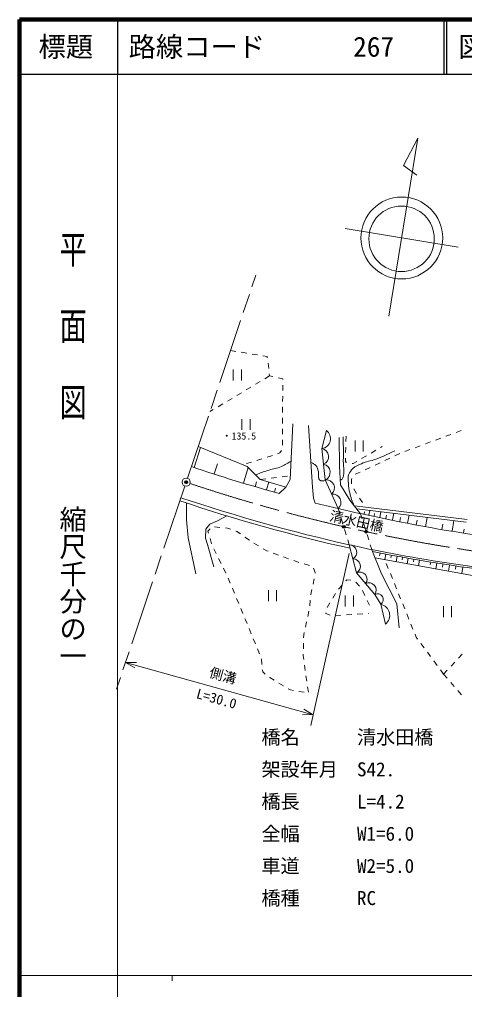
# Model space of a CAD drawing. Units: millimetres, scale not verified. Extents: x 40000 to 680000, y 20000 to 380000.
# Drawn here: x 40000 to 121554, y 202409 to 380000 of the extents above; entities that cross this region are included whole.
import ezdxf
from ezdxf.enums import TextEntityAlignment as Align

# ---------------------------------------------------------------- set-up
doc = ezdxf.new("R2010")
doc.units = ezdxf.units.MM
doc.header["$LTSCALE"] = 1000
doc.header["$PDMODE"] = 32
doc.header["$PDSIZE"] = 500
doc.linetypes.add('CHAIN', pattern=[18.5, 12, -1.5, 3.5, -1.5])
for name, color, linetype, lineweight in [('M-BGD', 7, 'Continuous', 13), ('M-BMK', 2, 'CHAIN', 13), ('M-BMK-SRVR', 3, 'Continuous', 13), ('M-STR-HTXT', 7, 'Continuous', 13), ('M-TTL', 2, 'Continuous', 140), ('M-TTL-BAND', 7, 'Continuous', 13), ('M-TTL-LINE', 7, 'Continuous', 25)]:
    doc.layers.add(name, color=color, linetype=linetype, lineweight=lineweight)
doc.layers.add('M-OTRS', color=6, linetype='Continuous')
doc.layers.add('M-TTL-TXT', color=7, linetype='Continuous')
doc.styles.add('@ＭＳ ゴシック', font='')
doc.styles.add('ＭＳ ゴシック', font='')
doc.styles.get('@ＭＳ ゴシック').set_extended_font_data('@MS Gothic')
doc.styles.get('ＭＳ ゴシック').set_extended_font_data('MS Gothic')

msp = doc.modelspace()

# ---------------------------------------------------------------- linework, layer by layer
at = {"layer": 'M-BGD'}
for p, q in [((78679, 319404), (79665, 319238)), ((80651, 319071), (81637, 318904)), ((82623, 318738), (83609, 318571)), ((84595, 318404), (85380, 318272)), ((85380, 318272), (85414, 318071)), ((85561, 317082), (85672, 316088)), ((79161, 315916), (79161, 313916)), ((80661, 315916), (80661, 313916)), ((85821, 314744), (84963, 314231)), ((85782, 315094), (85821, 314744)), ((85821, 314744), (86455, 314610)), ((87433, 314402), (88246, 314230)), ((82389, 312690), (81531, 312176)), ((84105, 313717), (83247, 313204)), ((88239, 313061), (88234, 312061)), ((88246, 314230), (88245, 314061)), ((80673, 311663), (79815, 311149)), ((88228, 311061), (88222, 310061)), ((77241, 309608), (76383, 309094)), ((78957, 310635), (78099, 310122)), ((88216, 309061), (88211, 308061)), ((75525, 308581), (74906, 308210)), ((80748, 306846), (80748, 304846)), ((82248, 306846), (82248, 304846)), ((88205, 307061), (88199, 306061)), ((89577, 295756), (90110, 305972)), ((93680, 294402), (92982, 305644)), ((88193, 305061), (88188, 304061)), ((95421, 301432), (96231, 304760)), ((99843, 303710), (99815, 302710)), ((119049, 304036), (118111, 303688)), ((120918, 304746), (119985, 304386)), ((88182, 303061), (88176, 302061)), ((98655, 298216), (98547, 303449)), ((101495, 302914), (101495, 300914)), ((102995, 302914), (102995, 300914)), ((113423, 301949), (112486, 301601)), ((115298, 302645), (114361, 302297)), ((117173, 303340), (116236, 302992)), ((72000, 297973), (73181, 301646)), ((72752, 301822), (81704, 298149)), ((86338, 300193), (85385, 299891)), ((87732, 300636), (87291, 300496)), ((87989, 301108), (87732, 300636)), ((96006, 295720), (95421, 301432)), ((99786, 301710), (99758, 300711)), ((104417, 300626), (105278, 301134)), ((106140, 301642), (106432, 301814)), ((109690, 300517), (108783, 300096)), ((111548, 301253), (110611, 300905)), ((75674, 296792), (76264, 298629)), ((82525, 298984), (81572, 298681)), ((84432, 299588), (83479, 299286)), ((99729, 299711), (99708, 298971)), ((99708, 298971), (99963, 298923)), ((100946, 298739), (101152, 298700)), ((101152, 298700), (101833, 299102)), ((102694, 299610), (103556, 300118)), ((106062, 298833), (105155, 298412)), ((107876, 299675), (106969, 299254)), ((81079, 295104), (81907, 297953)), ((81704, 298149), (84133, 295810)), ((98834, 294775), (98655, 298216)), ((102434, 297148), (101527, 296727)), ((104248, 297991), (103341, 297569)), ((83172, 294465), (83430, 295351)), ((84133, 295810), (85126, 295927)), ((84133, 295810), (88810, 294371)), ((85281, 293883), (85700, 295328)), ((86119, 296044), (87112, 296161)), ((88105, 296277), (89098, 296394)), ((88810, 294371), (89577, 295756)), ((98386, 290470), (96006, 295720)), ((100918, 295935), (100812, 295795)), ((100812, 295795), (100812, 294971)), ((86725, 293464), (86935, 294186)), ((87568, 293219), (88810, 294371)), ((93885, 292391), (93680, 294402)), ((100526, 292016), (98834, 294775)), ((101238, 294092), (101766, 293243)), ((70635, 291464), (70603, 288417)), ((94200, 291476), (93885, 292391)), ((102498, 289523), (100526, 292016)), ((102295, 292394), (102823, 291545)), ((98389, 290458), (98684, 289503)), ((122012, 288468), (101355, 290968)), ((121821, 287987), (101796, 290411)), ((102498, 289523), (102795, 288568)), ((103151, 289426), (103240, 289861)), ((104022, 289249), (104200, 290120)), ((104970, 289056), (105075, 289571)), ((106000, 288847), (106210, 289877)), ((108338, 288371), (108586, 289589)), ((70603, 288417), (70902, 285094)), ((74897, 287633), (76315, 288231)), ((76315, 288231), (78028, 289111)), ((98978, 288547), (99272, 287591)), ((107120, 288619), (107244, 289228)), ((109662, 288102), (109809, 288822)), ((111102, 287809), (111395, 289249)), ((112667, 287491), (112840, 288342)), ((114369, 287145), (114715, 288847)), ((119297, 286340), (119604, 288256)), ((74075, 285020), (74150, 286700)), ((74150, 286700), (74897, 287633)), ((74534, 286304), (74933, 286769)), ((74641, 285932), (74534, 286304)), ((75744, 287125), (76739, 287020)), ((77733, 286915), (78112, 286875)), ((78112, 286875), (78697, 286672)), ((79641, 286343), (79827, 286279)), ((79827, 286279), (80487, 285820)), ((99566, 286635), (99860, 285679)), ((103091, 287613), (103387, 286658)), ((117381, 286647), (117535, 287605)), ((121367, 286008), (121476, 286691)), ((70902, 285094), (72320, 278523)), ((74448, 283862), (74075, 285020)), ((75198, 284011), (74920, 284972)), ((81308, 285250), (82129, 284679)), ((100154, 284724), (100427, 283836)), ((103683, 285702), (103980, 284747)), ((75606, 279793), (74448, 283862)), ((76055, 282208), (75610, 283103)), ((82960, 284123), (83820, 283613)), ((84680, 283104), (85320, 282725)), ((85320, 282725), (85561, 282637)), ((101753, 278699), (100430, 283825)), ((104276, 283792), (104538, 282949)), ((104531, 282916), (106300, 278541)), ((76946, 280417), (76501, 281312)), ((86501, 282295), (87441, 281954)), ((88381, 281612), (89320, 281270)), ((90260, 280928), (91061, 280637)), ((91061, 280637), (91203, 280598)), ((124349, 277962), (105130, 281433)), ((106075, 282321), (105982, 281819)), ((107112, 282122), (106926, 281109)), ((108146, 281926), (108057, 281441)), ((109178, 281735), (108994, 280735)), ((110207, 281547), (110118, 281065)), ((111234, 281364), (111050, 280364)), ((112258, 281185), (112167, 280692)), ((113279, 281009), (113092, 279995)), ((115353, 280664), (115273, 280136)), ((77836, 278626), (77391, 279521)), ((92167, 280330), (93131, 280062)), ((93877, 279554), (94192, 278749)), ((107580, 279499), (107203, 280425)), ((116456, 280485), (116295, 279417)), ((117593, 280306), (117511, 279764)), ((118765, 280126), (118595, 279001)), ((119971, 279945), (119885, 279370)), ((121215, 279763), (121034, 278561)), ((78639, 276795), (78257, 277719)), ((94015, 277605), (93795, 276630)), ((94018, 277627), (94015, 277605)), ((94192, 278749), (94171, 278615)), ((99816, 277205), (99999, 277406)), ((99999, 277406), (100725, 277341)), ((105084, 274735), (101753, 278699)), ((106300, 278541), (109154, 273043)), ((108333, 277646), (107956, 278572)), ((79404, 274948), (79022, 275871)), ((85602, 275498), (85602, 273498)), ((87102, 275498), (87102, 273498)), ((93574, 275654), (93449, 275101)), ((98470, 275726), (99143, 276466)), ((101602, 277001), (102300, 276285)), ((102836, 275454), (103278, 274557)), ((109086, 275793), (108710, 276720)), ((80170, 273100), (79787, 274024)), ((93291, 273677), (93181, 272683)), ((93449, 275101), (93402, 274671)), ((97393, 274049), (97899, 274912)), ((99705, 274558), (99705, 272558)), ((101205, 274558), (101205, 272558)), ((103720, 273660), (104162, 272763)), ((106194, 272937), (105084, 274735)), ((109839, 273940), (109463, 274867)), ((80935, 271252), (80552, 272176)), ((96382, 272324), (96887, 273187)), ((107040, 269290), (106194, 272937)), ((109154, 273043), (109577, 268655)), ((110592, 272088), (110216, 273014)), ((117661, 272596), (117661, 270596)), ((119161, 272596), (119161, 270596)), ((81415, 270094), (81318, 270328)), ((81700, 269404), (81415, 270094)), ((93019, 271698), (92807, 270720)), ((96121, 271236), (96136, 271375)), ((96927, 270936), (96121, 271236)), ((98909, 270960), (97911, 270900)), ((100905, 271081), (99907, 271021)), ((102901, 271202), (101903, 271142)), ((103936, 271265), (103900, 271263)), ((111345, 270235), (110969, 271161)), ((82465, 267556), (82082, 268480)), ((92595, 269743), (92384, 268766)), ((112098, 268382), (111722, 269308)), ((83229, 265708), (82847, 266632)), ((92076, 267347), (92065, 266799)), ((92172, 267788), (92076, 267347)), ((112700, 266902), (112475, 267456)), ((112939, 266579), (112700, 266902)), ((83994, 263860), (83612, 264784)), ((92043, 265799), (92022, 264799)), ((114131, 264972), (113535, 265775)), ((84432, 261930), (84336, 262926)), ((92001, 263800), (91996, 263551)), ((91996, 263551), (92095, 262806)), ((115322, 263365), (114726, 264169)), ((121114, 263809), (120432, 263078)), ((92227, 261815), (92359, 260824)), ((116513, 261759), (115917, 262562)), ((119750, 262346), (119068, 261615)), ((84565, 260563), (84529, 260935)), ((85050, 260168), (84565, 260563)), ((85857, 259513), (85827, 259537)), ((86682, 259021), (85857, 259513)), ((92491, 259832), (92624, 258841)), ((117704, 260152), (117108, 260955)), ((118386, 260884), (117704, 260152)), ((117704, 260152), (118358, 259396)), ((88401, 257997), (87542, 258509)), ((92778, 257853), (92936, 256866)), ((119013, 258640), (119668, 257884)), ((89653, 257251), (89260, 257486)), ((90187, 257160), (89653, 257251)), ((92159, 256823), (91173, 256992)), ((120322, 257128), (120977, 256373))]:
    msp.add_line(p, q, dxfattribs=at)
for centre, radius, start, end in [((95133, 303264), 1855, 278.91984, 53.73755), ((95134, 299959), 1500, 292.71834, 78.97079), ((95426, 297104), 1500, 292.71834, 78.97079), ((166376, 579572), 297000, 251.37211, 254.61242), ((96199, 294225), 1507, 311.40871, 97.36658), ((97389, 291600), 1507, 311.40871, 97.36658), ((166376, 579572), 303600, 251.37211, 257.48657), ((166376, 579572), 303000, 251.37211, 257.42975), ((166376, 579572), 297000, 255.9352, 256.76698), ((166376, 579572), 297000, 256.76698, 257.5799), ((164387, 562732), 280097, 257.2325, 261.995), ((166376, 579572), 303000, 257.42867, 258.22388), ((100448, 282463), 1362, 298.21012, 90.73734), ((166048, 591228), 314354, 258.71266, 262.41977), ((166048, 591228), 314674, 258.75019, 262.41977), ((101109, 279900), 1362, 298.21012, 90.73734), ((102361, 277519), 1328, 322.84502, 117.2155), ((104026, 275536), 1328, 322.84502, 117.2155), ((105591, 273806), 1058, 304.74955, 118.65331), ((105767, 270917), 2065, 308.03356, 78.07694)]:
    msp.add_arc(centre, radius, start, end, dxfattribs=at)
for points, knots in [([(99303, 303562), (99333, 302354), (99340, 302044), (99349, 301070), (99358, 300105), (99315, 299564), (99349, 298600), (99362, 298236), (99421, 298034), (99419, 297669), (99417, 297232), (99449, 296981), (99373, 296551), (99331, 296315), (99328, 296161), (99186, 295968), (99067, 295806), (98976, 295745), (98789, 295638)], [0, 0, 0, 0, 1, 1, 1, 2, 2, 2, 3, 3, 3, 4, 4, 4, 5, 5, 5, 6, 6, 6, 6]), ([(101281, 291061), (100812, 292258), (100617, 292656), (100430, 293736), (100313, 294417), (100274, 294806), (100250, 295496), (100234, 295937), (100148, 296209), (100295, 296624), (100481, 297150), (100712, 297404), (101107, 297798), (101593, 298282), (102016, 298371), (102641, 298655), (103636, 299107), (104278, 299137), (105304, 299513), (106697, 300023), (107164, 300268), (108779, 301047)], [0, 0, 0, 0, 1, 1, 1, 2, 2, 2, 3, 3, 3, 4, 4, 4, 5, 5, 5, 6, 6, 6, 7, 7, 7, 7]), ([(83269, 296642), (84300, 297038), (84589, 297149), (85452, 297424), (86318, 297699), (86850, 297712), (87694, 298049), (88540, 298386), (88849, 298578), (89753, 299140)], [0, 0, 0, 0, 1, 1, 1, 2, 2, 2, 3, 3, 3, 3]), ([(96046, 295632), (95675, 295549), (95236, 295404), (94973, 295733), (94810, 295937), (94827, 296117), (94789, 296376), (94740, 296717), (94850, 296923), (94771, 297258), (94666, 297702), (94600, 297987), (94293, 298324), (94015, 298629), (93806, 298725), (93401, 298890)], [0, 0, 0, 0, 1, 1, 1, 2, 2, 2, 3, 3, 3, 4, 4, 4, 5, 5, 5, 5])]:
    msp.add_open_spline(points, degree=3, knots=knots, dxfattribs=at)
at = {"layer": 'M-BMK'}
for p, q in [((70790, 295999), (83327, 333193)), ((70311, 294578), (57773, 257384))]:
    msp.add_line(p, q, dxfattribs=at)
msp.add_arc((166376, 579572), 300000, 251.51534, 265.02768, dxfattribs=at)
at = {"layer": 'M-BMK-SRVR'}
for p, q in [((107643, 325706), (113012, 358266)), ((113012, 358266), (110358, 353264)), ((110358, 353264), (112783, 351502)), ((99649, 341707), (120351, 338293))]:
    msp.add_line(p, q, dxfattribs=at)
for centre, radius in [((110042, 339993), 7493), ((110007, 339839), 5995), ((70550, 295288), 750)]:
    msp.add_circle(centre, radius, dxfattribs=at)
msp.add_point((70550, 295288), dxfattribs=at)
msp.add_point((70550, 295288), dxfattribs=at)
at = {"layer": 'M-OTRS'}
for p in [(70550, 295288), (99419, 287129), (103528, 286229)]:
    msp.add_point(p, dxfattribs=at)
at = {"layer": 'M-STR-HTXT'}
for p, q in [((100379, 282208), (93402, 250769)), ((59433, 262307), (93835, 252721)), ((61433, 262287), (59433, 262307)), ((59433, 262307), (61155, 261290)), ((91835, 252741), (93835, 252721)), ((93835, 252721), (92113, 253738))]:
    msp.add_line(p, q, dxfattribs=at)
at = {"layer": 'M-TTL'}
for p, q in [((40000, 380000), (40000, 20000)), ((680000, 380000), (40000, 380000))]:
    msp.add_line(p, q, dxfattribs=at)
at = {"layer": 'M-TTL-BAND'}
for p, q in [((58000, 370000), (58000, 20000)), ((40000, 205000), (579000, 205000)), ((68000, 205000), (68000, 204000))]:
    msp.add_line(p, q, dxfattribs=at)
at = {"layer": 'M-TTL-LINE'}
for p, q in [((58000, 380000), (58000, 370000)), ((117750, 380000), (117750, 370000)), ((118250, 380000), (118250, 370000)), ((40000, 370000), (680000, 370000))]:
    msp.add_line(p, q, dxfattribs=at)

# ---------------------------------------------------------------- texts
at = {"layer": 'M-BGD', "style": 'ＭＳ ゴシック'}
msp.add_text('・135.5', height=1320, dxfattribs=at).set_placement((80225, 302692), align=Align.BOTTOM_CENTER)
msp.add_text('清水田橋', height=1833, rotation=347.503, dxfattribs=at).set_placement((101460, 286687), align=Align.BOTTOM_CENTER)
for s, p in [('橋名\u3000\u3000\u3000清水田橋', (84340, 246567)), ('架設年月\u3000S42.', (84340, 240676)), ('橋長\u3000\u3000\u3000L=4.2', (84340, 234785)), ('全幅\u3000\u3000\u3000W1=6.0', (84340, 228894)), ('車道\u3000\u3000\u3000W2=5.0', (84340, 223003)), ('橋種\u3000\u3000\u3000RC', (84340, 217112))]:
    msp.add_text(s, height=2566, dxfattribs=at).set_placement(p, align=Align.BOTTOM_LEFT)
at = {"layer": 'M-STR-HTXT', "style": 'ＭＳ ゴシック'}
msp.add_text('側溝', height=1833, rotation=344.429, dxfattribs=at).set_placement((76902, 258478), align=Align.BOTTOM_CENTER)
at = {"layer": 'M-STR-HTXT', "style": '@ＭＳ ゴシック'}
msp.add_text('L=30.0', height=1833, rotation=344.429, dxfattribs=at).set_placement((76365, 256551), align=Align.TOP_CENTER)
at = {"layer": 'M-TTL-BAND', "style": '@ＭＳ ゴシック', "width": 1.4}
msp.add_text('平  面  図', height=3666, rotation=270, dxfattribs=at).set_placement((49777, 306475), align=Align.MIDDLE_RIGHT)
at = {"layer": 'M-TTL-BAND', "style": '@ＭＳ ゴシック'}
msp.add_text('縮尺千分の一', height=3666, rotation=270, dxfattribs=at).set_placement((49777, 261030), align=Align.MIDDLE_RIGHT)
at = {"layer": 'M-TTL-TXT', "style": 'ＭＳ ゴシック'}
msp.add_text('標題', height=3666, dxfattribs=at).set_placement((48500, 375000), align=Align.MIDDLE_CENTER)
for s, p in [('路線コード', (60000, 375000)), ('267', (101142, 375000)), ('図面コード', (120380, 375000))]:
    msp.add_text(s, height=3666, dxfattribs=at).set_placement(p, align=Align.MIDDLE_LEFT)

doc.saveas('drawing.dxf')
